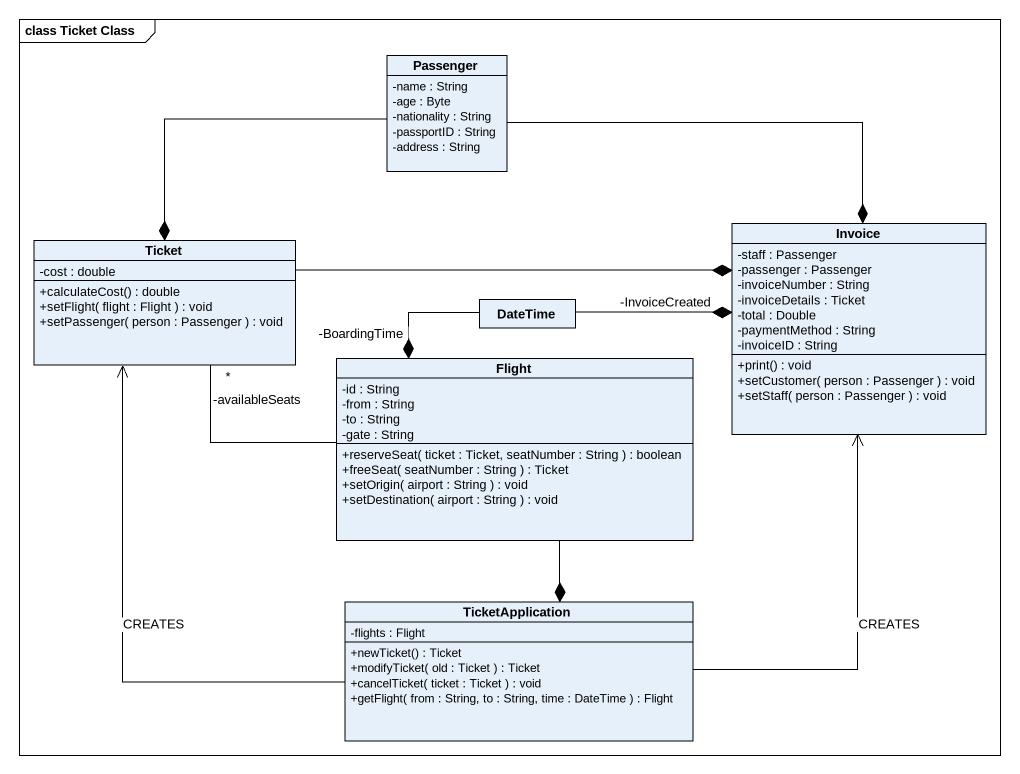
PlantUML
@startuml
mainframe class Ticket Class
hide circle
hide empty members
skinparam classAttributeIconSize 0
class Passenger {
  -name : String
  -age : Byte
  -nationality : String
  -passportID : String
  -address : String
}
class Ticket {
  -cost : double
  +calculateCost() : double
  +setFlight( flight : Flight ) : void
  +setPassenger( person : Passenger ) : void
}
class Invoice {
  -staff : Passenger
  -passenger : Passenger
  -invoiceNumber : String
  -invoiceDetails : Ticket
  -total : Double
  -paymentMethod : String
  -invoiceID : String
  +print() : void
  +setCustomer( person : Passenger ) : void
  +setStaff( person : Passenger ) : void
}
class DateTime
class Flight {
  -id : String
  -from : String
  -to : String
  -gate : String
  +reserveSeat( ticket : Ticket, seatNumber : String ) : boolean
  +freeSeat( seatNumber : String ) : Ticket
  +setOrigin( airport : String ) : void
  +setDestination( airport : String ) : void
}
class TicketApplication {
  -flights : Flight
  +newTicket() : Ticket
  +modifyTicket( old : Ticket ) : Ticket
  +cancelTicket( ticket : Ticket ) : void
  +getFlight( from : String, to : String, time : DateTime ) : Flight
}
Ticket *-up- Passenger
Ticket "*\n-availableSeats" -right- Flight
Invoice *-left- Passenger
Invoice *-left- Ticket
Invoice "-InvoiceCreated" *-left- DateTime
Flight "-BoardingTime" *-up- DateTime
TicketApplication -up-> Ticket : CREATES
TicketApplication -up-> Invoice : CREATES
TicketApplication *-up- Flight
@enduml
